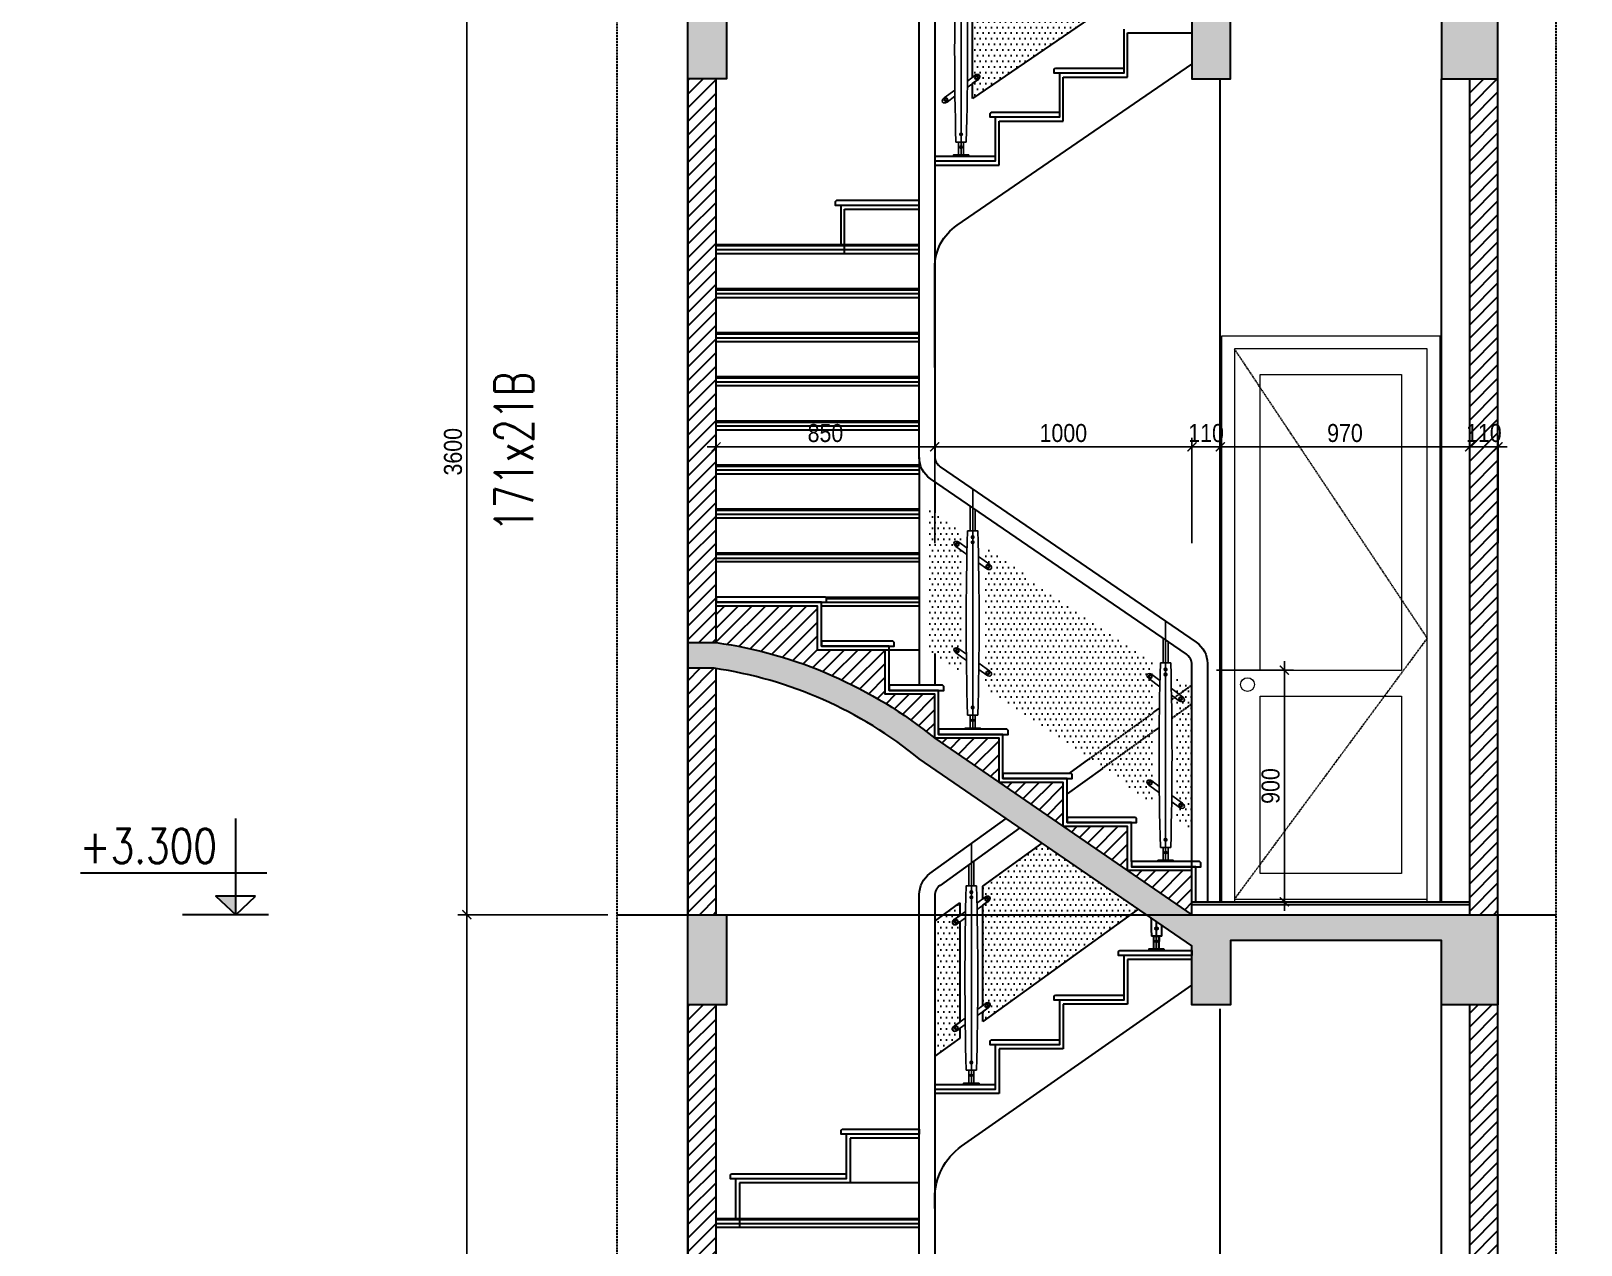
# Model space of a CAD drawing. Header units: millimetres. Extents: x -82962 to 19744, y -138000 to 4535.
# Drawn here: x 10101 to 16128, y -29694 to -24974 of the extents above; entities that cross this region are included whole.
import ezdxf

# ---------------------------------------------------------------- set-up
doc = ezdxf.new("R2010")
doc.units = ezdxf.units.MM
doc.header["$LTSCALE"] = 1000
doc.header["$MEASUREMENT"] = 0
doc.header["$PDMODE"] = 3
doc.linetypes.add('AI9-LType1', pattern=[2.49996, 1.562488, -0.312491, 0.312491, -0.312491])
doc.linetypes.add('HIDDEN', pattern=[0.375, 0.25, -0.125])
doc.layers.get('0').update_dxf_attribs({"lineweight": 30})
doc.layers.get('DEFPOINTS').update_dxf_attribs({"color": 4, "lineweight": 30})
doc.layers.add('CCA - DOOR', color=34, linetype='Continuous', lineweight=20)
doc.layers.add('THAY', color=4, linetype='Continuous', lineweight=30)
for name, color, linetype in [('DIM KT', 9, 'Continuous'), ('net-vatlieu', 250, 'Continuous'), ('tim', 14, 'AI9-LType1')]:
    doc.layers.add(name, color=color, linetype=linetype)
doc.styles.add('ARIAL', font='arial.ttf', dxfattribs={"width": 0.85})
doc.styles.add('ROMANO', font='ROMANS', dxfattribs={"width": 0.8, "bigfont": 'VNS'})
doc.styles.get("Standard").update_dxf_attribs({"font": 'romans.shx', "width": 0.7, "bigfont": 'bigfont.shx'})
doc.dimstyles.new('DIM 1-100', dxfattribs={"dimscale": 0, "dimtxt": 2, "dimasz": 1, "dimexe": 1, "dimexo": 1, "dimgap": 0.5, "dimtad": 1, "dimdec": 4, "dimrnd": 1, "dimdsep": 46, "dimtxsty": 'ARIAL', "dimblk1": 'ARCHTICK', "dimblk2": 'ARCHTICK', "dimsah": 1, "dimcen": 2, "dimdle": 1, "dimclrd": 9, "dimclre": 9, "dimclrt": 1, "dimadec": 0, "dimazin": 0, "dimtfac": 1, "dimtdec": 4, "dimtix": 1, "dimtmove": 2, "dimatfit": 3, "dimldrblk": 'DOT', "dimfxl": 1, "dimtvp": 1, "dimtolj": 1, "dimarcsym": 0})
pattern_1 = [(45, (116201.98, 75770.368), (-26.516504, 26.516504), [])]

# ---------------------------------------------------------------- blocks, each defined once
blk = doc.blocks.new('_ARCHTICK')
at = {"color": 0, "linetype": 'ByBlock', "const_width": 0.15}
blk.add_lwpolyline([(-0.5, -0.5), (0.5, 0.5)], dxfattribs=at)
blk = doc.blocks.new('*D207')
at = {"layer": 'DEFPOINTS', "color": 0, "ltscale": 0.2, "transparency": 16777216}
for p in [(11795.5, -28409.6), (12379.1, -28409.6), (12379.1, -31709.6)]:
    blk.add_point(p, dxfattribs=at)
at = {"layer": 'THAY', "color": 9, "lineweight": -2, "ltscale": 0.2, "transparency": 16777216}
for p, q in [((11795.5, -31744.6), (11795.5, -28374.6)), ((12344.1, -28409.6), (11760.5, -28409.6)), ((12344.1, -31709.6), (11760.5, -31709.6))]:
    blk.add_line(p, q, dxfattribs=at)
at = {"layer": 'THAY', "color": 9, "lineweight": -2, "ltscale": 0.2, "transparency": 16777216, "xscale": 35, "yscale": 35, "zscale": 35}
for p, rotation in [((11795.5, -28409.6), 90), ((11795.5, -31709.6), 270)]:
    blk.add_blockref('_ARCHTICK', p, dxfattribs=dict(at, rotation=rotation))
at = {"layer": 'THAY', "color": 1, "ltscale": 0.2, "transparency": 16777216, "insert": (11742.2, -30059.6), "char_height": 70, "attachment_point": 5, "rotation": 90, "style": 'ARIAL'}
blk.add_mtext('\\A1;3300', dxfattribs=at)
blk = doc.blocks.new('_DOT')
at = {"color": 0, "linetype": 'ByBlock', "ltscale": 10}
blk.add_line((-0.5, 0), (-1, 0), dxfattribs=at)
at = {"color": 0, "linetype": 'ByBlock', "ltscale": 10, "const_width": 0.5}
blk.add_lwpolyline([(-0.25, 0, 1), (0.25, 0, 1)], format="xyb", close=True, dxfattribs=at)
blk = doc.blocks.new('*D208')
at = {"layer": 'DEFPOINTS', "color": 0, "ltscale": 0.2, "transparency": 16777216}
for p in [(11795.5, -24809.6), (12379.1, -24809.6), (12379.1, -28409.6)]:
    blk.add_point(p, dxfattribs=at)
at = {"layer": 'THAY', "color": 9, "lineweight": -2, "ltscale": 0.2, "transparency": 16777216}
for p, q in [((12344.1, -24809.6), (11760.5, -24809.6)), ((11795.5, -28444.6), (11795.5, -24774.6)), ((12344.1, -28409.6), (11760.5, -28409.6))]:
    blk.add_line(p, q, dxfattribs=at)
at = {"layer": 'THAY', "color": 9, "lineweight": -2, "ltscale": 0.2, "transparency": 16777216, "xscale": 35, "yscale": 35, "zscale": 35}
for p, rotation in [((11795.5, -24809.6), 90), ((11795.5, -28409.6), 270)]:
    blk.add_blockref('_ARCHTICK', p, dxfattribs=dict(at, rotation=rotation))
at = {"layer": 'THAY', "color": 1, "ltscale": 0.2, "transparency": 16777216, "insert": (11742.2, -26609.6), "char_height": 70, "attachment_point": 5, "rotation": 90, "style": 'ARIAL'}
blk.add_mtext('\\A1;3600', dxfattribs=at)
blk = doc.blocks.new('DTP')
at = {"layer": 'CCA - DOOR', "ltscale": 0.2}
blk.add_line((-154206.6, -128371.1), (-153456.6, -128371.1), dxfattribs=at)
for points in [[(-153406.6, -126181.1), (-154256.6, -126181.1), (-154256.6, -128381.1), (-153406.6, -128381.1)], [(-153456.6, -126231.1), (-154206.6, -126231.1), (-154206.6, -128381.1), (-153456.6, -128381.1)], [(-154106.6, -126331.1), (-153556.6, -126331.1), (-153556.6, -127481.1), (-154106.6, -127481.1)], [(-154106.6, -127581.1), (-153556.6, -127581.1), (-153556.6, -128271.1), (-154106.6, -128271.1)]]:
    blk.add_lwpolyline(points, close=True, dxfattribs=at)
blk.add_circle((-154155.7, -127536.5), 26.9, dxfattribs=at)
at = {"layer": 'net-vatlieu', "linetype": 'HIDDEN', "ltscale": 0.01}
blk.add_lwpolyline([(-154206.6, -126231.1), (-153456.6, -127356.1), (-154206.6, -128371.1)], dxfattribs=at)
blk = doc.blocks.new('TRU 1 LAN CAN')
at = {"layer": 'DIM KT', "linetype": 'Continuous'}
for p, q in [((2647580.6, -230397.3), (2647580.6, -230300.8)), ((2647600.6, -230397.3), (2647600.6, -230315.3)), ((2647580.6, -231164.5), (2647580.6, -231114.5)), ((2647600.6, -231164.5), (2647600.6, -231114.5))]:
    blk.add_line(p, q, dxfattribs=at)
for points in [[(2647568.8, -230465.1), (2647536.8, -230442)], [(2647610.6, -230397.3), (2647610.6, -230397.3), (2647570.6, -230397.3)], [(2647568.3, -230489.5), (2647525.1, -230458.2)], [(2647656.9, -230528.9), (2647613, -230497.1)], [(2647645.2, -230545.1), (2647613.4, -230522.1)], [(2647566.4, -230902.1), (2647525.1, -230872.2)], [(2647566.1, -230877.2), (2647536.8, -230856)], [(2647656.9, -230942.9), (2647614.6, -230912.3)], [(2647645.2, -230959.1), (2647614.3, -230936.7)], [(2647570.6, -231114.5), (2647610.6, -231114.5)]]:
    blk.add_lwpolyline(points, dxfattribs=at)
for points in [[(2647590.6, -230417.3), (2647586.2, -230419.8), (2647586.2, -230424.8), (2647590.6, -230427.3), (2647594.9, -230424.8), (2647594.9, -230419.8)], [(2647590.6, -230437.3), (2647586.2, -230439.8), (2647586.2, -230444.8), (2647590.6, -230447.3), (2647594.9, -230444.8), (2647594.9, -230439.8)], [(2647590.6, -231079.5), (2647586.2, -231082), (2647586.2, -231087), (2647590.6, -231089.5), (2647594.9, -231087), (2647594.9, -231082)], [(2647560.6, -231164.5), (2647620.6, -231164.5), (2647620.6, -231169.5), (2647560.6, -231169.5)], [(2647580.6, -231134.5), (2647600.6, -231134.5), (2647600.6, -231114.5), (2647580.6, -231114.5)], [(2647590.6, -231129.5), (2647586.2, -231132), (2647586.2, -231137), (2647590.6, -231139.5), (2647594.9, -231137), (2647594.9, -231132)]]:
    blk.add_lwpolyline(points, close=True, dxfattribs=at)
for centre, radius in [((2647531, -230450.1), 7), ((2647531, -230450.1), 5), ((2647590.6, -230422.3), 5), ((2647590.6, -230442.3), 5), ((2647649.4, -230535.8), 7), ((2647649.4, -230535.8), 5), ((2647531, -230864.1), 7), ((2647531, -230864.1), 5), ((2647649.4, -230949.8), 7), ((2647649.4, -230949.8), 5), ((2647590.6, -231084.5), 5)]:
    blk.add_circle(centre, radius, dxfattribs=at)
for centre, start, end in [((2660430.4, -230755.9), 178.40252, 181.59748), ((2634750.7, -230755.9), 358.40252, 1.59748)]:
    blk.add_arc(centre, 12864.9, start, end, dxfattribs=at)
for centre in [(2647532.6, -230451.3), (2647532.6, -230865.3)]:
    blk.add_ellipse(centre, major_axis=(-13.4, 9.7), ratio=0.607458, start_param=-1.44319, end_param=1.44319, dxfattribs=at)
at = {"layer": 'DIM KT', "linetype": 'Continuous', "extrusion": (0, 0, -1)}
for centre in [(2647649.4, -230535.7), (2647649.4, -230949.8)]:
    blk.add_ellipse(centre, major_axis=(-13.4, 9.7), ratio=0.607458, start_param=1.698403, end_param=4.584783, dxfattribs=at)
at = {"layer": 'tim', "linetype": 'Continuous'}
blk.add_line((2647590.6, -231169.5), (2647590.6, -230234), dxfattribs=at)
blk = doc.blocks.new('*D380')
at = {"layer": 'DEFPOINTS', "color": 0, "ltscale": 0.2, "transparency": 16777216}
for p in [(13615, -26590.5), (12765, -26999.8), (13615, -26999.8)]:
    blk.add_point(p, dxfattribs=at)
at = {"layer": 'THAY', "color": 9, "lineweight": -2, "ltscale": 0.2, "transparency": 16777216}
for p, q in [((12765, -26964.8), (12765, -26555.5)), ((13615, -26964.8), (13615, -26555.5)), ((12730, -26590.5), (13650, -26590.5))]:
    blk.add_line(p, q, dxfattribs=at)
at = {"layer": 'THAY', "color": 9, "lineweight": -2, "ltscale": 0.2, "transparency": 16777216, "xscale": 35, "yscale": 35, "zscale": 35, "rotation": 180}
blk.add_blockref('_ARCHTICK', (12765, -26590.5), dxfattribs=at)
at = {"layer": 'THAY', "color": 9, "lineweight": -2, "ltscale": 0.2, "transparency": 16777216, "xscale": 35, "yscale": 35, "zscale": 35}
blk.add_blockref('_ARCHTICK', (13615, -26590.5), dxfattribs=at)
at = {"layer": 'THAY', "color": 1, "ltscale": 0.2, "transparency": 16777216, "insert": (13190, -26537.2), "char_height": 70, "attachment_point": 5, "style": 'ARIAL'}
blk.add_mtext('\\A1;850', dxfattribs=at)
blk = doc.blocks.new('*D381')
at = {"layer": 'DEFPOINTS', "color": 0, "ltscale": 0.2, "transparency": 16777216}
for p in [(14615, -26590.5), (13615, -26999.8), (14615, -26999.8)]:
    blk.add_point(p, dxfattribs=at)
at = {"layer": 'THAY', "color": 9, "lineweight": -2, "ltscale": 0.2, "transparency": 16777216}
for p, q in [((13615, -26964.8), (13615, -26555.5)), ((14615, -26964.8), (14615, -26555.5)), ((13580, -26590.5), (14650, -26590.5))]:
    blk.add_line(p, q, dxfattribs=at)
at = {"layer": 'THAY', "color": 9, "lineweight": -2, "ltscale": 0.2, "transparency": 16777216, "xscale": 35, "yscale": 35, "zscale": 35, "rotation": 180}
blk.add_blockref('_ARCHTICK', (13615, -26590.5), dxfattribs=at)
at = {"layer": 'THAY', "color": 9, "lineweight": -2, "ltscale": 0.2, "transparency": 16777216, "xscale": 35, "yscale": 35, "zscale": 35}
blk.add_blockref('_ARCHTICK', (14615, -26590.5), dxfattribs=at)
at = {"layer": 'THAY', "color": 1, "ltscale": 0.2, "transparency": 16777216, "insert": (14115, -26537.2), "char_height": 70, "attachment_point": 5, "style": 'ARIAL'}
blk.add_mtext('\\A1;1000', dxfattribs=at)
blk = doc.blocks.new('*D382')
at = {"layer": 'DEFPOINTS', "color": 0, "ltscale": 0.2, "transparency": 16777216}
for p in [(14725, -26590.5), (14615, -26999.8), (14725, -26999.8)]:
    blk.add_point(p, dxfattribs=at)
at = {"layer": 'THAY', "color": 9, "lineweight": -2, "ltscale": 0.2, "transparency": 16777216}
for p, q in [((14615, -26964.8), (14615, -26555.5)), ((14725, -26964.8), (14725, -26555.5)), ((14615, -26590.5), (14580, -26590.5)), ((14615, -26590.5), (14725, -26590.5)), ((14725, -26590.5), (14760, -26590.5))]:
    blk.add_line(p, q, dxfattribs=at)
at = {"layer": 'THAY', "color": 9, "lineweight": -2, "ltscale": 0.2, "transparency": 16777216, "xscale": 35, "yscale": 35, "zscale": 35}
blk.add_blockref('_ARCHTICK', (14615, -26590.5), dxfattribs=at)
at = {"layer": 'THAY', "color": 9, "lineweight": -2, "ltscale": 0.2, "transparency": 16777216, "xscale": 35, "yscale": 35, "zscale": 35, "rotation": 180}
blk.add_blockref('_ARCHTICK', (14725, -26590.5), dxfattribs=at)
at = {"layer": 'THAY', "color": 1, "ltscale": 0.2, "transparency": 16777216, "insert": (14670, -26537.2), "char_height": 70, "attachment_point": 5, "style": 'ARIAL'}
blk.add_mtext('\\A1;110', dxfattribs=at)
blk = doc.blocks.new('*D383')
at = {"layer": 'DEFPOINTS', "color": 0, "ltscale": 0.2, "transparency": 16777216}
for p in [(15695, -26590.5), (14725, -26999.8), (15695, -26999.8)]:
    blk.add_point(p, dxfattribs=at)
at = {"layer": 'THAY', "color": 9, "lineweight": -2, "ltscale": 0.2, "transparency": 16777216}
for p, q in [((14725, -26964.8), (14725, -26555.5)), ((15695, -26964.8), (15695, -26555.5)), ((14690, -26590.5), (15730, -26590.5))]:
    blk.add_line(p, q, dxfattribs=at)
at = {"layer": 'THAY', "color": 9, "lineweight": -2, "ltscale": 0.2, "transparency": 16777216, "xscale": 35, "yscale": 35, "zscale": 35, "rotation": 180}
blk.add_blockref('_ARCHTICK', (14725, -26590.5), dxfattribs=at)
at = {"layer": 'THAY', "color": 9, "lineweight": -2, "ltscale": 0.2, "transparency": 16777216, "xscale": 35, "yscale": 35, "zscale": 35}
blk.add_blockref('_ARCHTICK', (15695, -26590.5), dxfattribs=at)
at = {"layer": 'THAY', "color": 1, "ltscale": 0.2, "transparency": 16777216, "insert": (15210, -26537.2), "char_height": 70, "attachment_point": 5, "style": 'ARIAL'}
blk.add_mtext('\\A1;970', dxfattribs=at)
blk = doc.blocks.new('*D384')
at = {"layer": 'DEFPOINTS', "color": 0, "ltscale": 0.2, "transparency": 16777216}
for p in [(15805, -26590.5), (15695, -26999.8), (15805, -26999.8)]:
    blk.add_point(p, dxfattribs=at)
at = {"layer": 'THAY', "color": 9, "lineweight": -2, "ltscale": 0.2, "transparency": 16777216}
for p, q in [((15695, -26964.8), (15695, -26555.5)), ((15805, -26964.8), (15805, -26555.5)), ((15695, -26590.5), (15660, -26590.5)), ((15695, -26590.5), (15805, -26590.5)), ((15805, -26590.5), (15840, -26590.5))]:
    blk.add_line(p, q, dxfattribs=at)
at = {"layer": 'THAY', "color": 9, "lineweight": -2, "ltscale": 0.2, "transparency": 16777216, "xscale": 35, "yscale": 35, "zscale": 35}
blk.add_blockref('_ARCHTICK', (15695, -26590.5), dxfattribs=at)
at = {"layer": 'THAY', "color": 9, "lineweight": -2, "ltscale": 0.2, "transparency": 16777216, "xscale": 35, "yscale": 35, "zscale": 35, "rotation": 180}
blk.add_blockref('_ARCHTICK', (15805, -26590.5), dxfattribs=at)
at = {"layer": 'THAY', "color": 1, "ltscale": 0.2, "transparency": 16777216, "insert": (15750, -26537.2), "char_height": 70, "attachment_point": 5, "style": 'ARIAL'}
blk.add_mtext('\\A1;110', dxfattribs=at)
blk = doc.blocks.new('*D426')
at = {"layer": 'DEFPOINTS', "color": 0, "ltscale": 0.2, "transparency": 16777216}
for p in [(14675, -27459.2), (14675, -28359.6), (14974.4, -28359.6)]:
    blk.add_point(p, dxfattribs=at)
at = {"layer": 'THAY', "color": 9, "lineweight": -2, "ltscale": 0.2, "transparency": 16777216}
for p, q in [((14710, -27459.2), (15009.4, -27459.2)), ((14974.4, -27424.2), (14974.4, -28394.6)), ((14710, -28359.6), (15009.4, -28359.6))]:
    blk.add_line(p, q, dxfattribs=at)
at = {"layer": 'THAY', "color": 9, "lineweight": -2, "ltscale": 0.2, "transparency": 16777216, "xscale": 35, "yscale": 35, "zscale": 35}
for p, rotation in [((14974.4, -27459.2), 90), ((14974.4, -28359.6), 270)]:
    blk.add_blockref('_ARCHTICK', p, dxfattribs=dict(at, rotation=rotation))
at = {"layer": 'THAY', "color": 1, "ltscale": 0.2, "transparency": 16777216, "insert": (14921.1, -27909.4), "char_height": 70, "attachment_point": 5, "rotation": 90, "style": 'ARIAL'}
blk.add_mtext('\\A1;900', dxfattribs=at)

msp = doc.modelspace()

# ---------------------------------------------------------------- hatches: boundary and pattern name
at = {"layer": 'THAY', "ltscale": 0.2}
h = msp.add_hatch(color=256, dxfattribs=at)
h.paths.add_polyline_path([(15804.96084, -21859.63041), (15584.96084, -21859.63041), (15584.96084, -21609.63041), (14764.96084, -21609.63041), (14764.96084, -21859.63041), (14614.96084, -21859.63041), (14614.96084, -21509.63041), (15804.96084, -21509.63041)])
edge = h.paths.add_edge_path()
edge.add_line((14764.96084, -28509.63041), (15584.96084, -28509.63041))
edge.add_line((15584.96084, -28509.63041), (15584.96084, -28759.63041))
edge.add_line((15584.96084, -28759.63041), (15804.96084, -28759.63041))
edge.add_line((15804.96084, -28759.63041), (15804.96084, -28409.63041))
edge.add_line((15804.96084, -28409.63041), (14614.96084, -28409.63041))
edge.add_line((14614.96084, -28409.63041), (13614.96084, -27723.91612))
edge.add_arc((12523.05705, -29059.86822), 1725.40485, 50.740095684, 81.940512198)
edge.add_line((12764.96084, -27351.50513), (12654.96084, -27351.50513))
edge.add_line((12654.96084, -27351.50513), (12654.96084, -27451.50513))
edge.add_line((12654.96084, -27451.50513), (12757.81031, -27451.50513))
edge.add_arc((12523.05705, -29059.86822), 1625.40485, 50.593919947, 81.695867916, ccw=False)
edge.add_line((13554.88438, -27803.97281), (14583.96838, -28509.63041))
edge.add_line((14583.96838, -28509.63041), (14614.96084, -28530.88238))
edge.add_line((14614.96084, -28530.88238), (14614.96084, -28759.63041))
edge.add_line((14614.96084, -28759.63041), (14764.96084, -28759.63041))
edge.add_line((14764.96084, -28759.63041), (14764.96084, -28509.63041))
edge = h.paths.add_edge_path()
edge.add_line((14814.96084, -31709.63041), (13614.96084, -30841.20936))
edge.add_arc((12500.35347, -31986.30079), 1597.99373, 45.772891474, 80.500574575)
edge.add_line((12764.0827, -30410.21993), (12654.96084, -30410.21993))
edge.add_line((12654.96084, -30410.21993), (12654.96084, -30510.21993))
edge.add_line((12654.96084, -30510.21993), (12764.96084, -30511.70877))
edge.add_arc((12514.51267, -31964.13379), 1473.85981, 44.897039876, 80.216441148, ccw=False)
edge.add_line((13558.56003, -30923.83199), (14574.96084, -31659.38521))
edge.add_line((14574.96084, -31659.38521), (14574.96084, -31959.63041))
edge.add_line((14574.96084, -31959.63041), (14814.96084, -31959.63041))
edge.add_line((14814.96084, -31959.63041), (14814.96084, -31709.63041))
h.paths.add_polyline_path([(15804.96084, -31709.63041), (15584.96084, -31709.63041), (15584.96084, -31809.63041), (15804.96084, -31809.63041)])
h.paths.add_polyline_path([(12874.96084, -31709.63041), (12764.96084, -31709.63041), (12654.96084, -31709.63041), (12654.96084, -31809.63041), (12874.96084, -31809.63041)])
h.paths.add_polyline_path([(15804.96084, -24809.63041), (14439.69376, -24809.63041), (14614.96084, -24933.63438), (14614.96084, -25159.63041), (14764.96084, -25159.63041), (14764.96084, -24909.63041), (15584.96084, -24909.63041), (15584.96084, -25159.63041), (15804.96084, -25159.63041)])
h.paths.add_polyline_path([(12804.96084, -25159.63041), (12804.96084, -24809.63041), (12654.96084, -24809.63041), (12654.96084, -25159.63041)])
h.paths.add_polyline_path([(12804.96084, -28759.63041), (12804.96084, -28409.63041), (12654.96084, -28409.63041), (12654.96084, -28759.63041)], flags=17)
h.paths.add_polyline_path([(12804.96084, -21859.63041), (12804.96084, -21509.63041), (12654.96084, -21509.63041), (12654.96084, -21859.63041)])
h.paths.add_polyline_path([(15584.96084, -32147.14384), (15804.96084, -32147.14384), (15804.96084, -31809.63041), (15584.96084, -31809.63041)])
h.paths.add_polyline_path([(12654.96084, -32147.14384), (12874.96084, -32147.14384), (12874.96084, -31809.63041), (12654.96084, -31809.63041)])
h = msp.add_hatch(dxfattribs=at)
h.set_pattern_fill('DOTS', color=256, scale=350, style=0)
edge = h.paths.add_edge_path()
edge.add_line((14015.8072, -24515.1408), (13762.46084, -24688.86402))
edge.add_line((13762.46084, -24688.86402), (13762.46084, -24739.09771))
edge.add_line((13762.46084, -24739.09771), (13771.22372, -24732.75615))
edge.add_ellipse((13775.37533, -24742.0956), major_axis=(13.4455, 9.7303), ratio=0.6074577663, start_angle=277.311303987, end_angle=442.688696019, ccw=False)
edge.add_line((13782.94909, -24748.95848), (13762.46084, -24763.78551))
edge.add_line((13762.46084, -24763.78551), (13762.46084, -24809.63041))
edge.add_line((13762.46084, -24809.63041), (14383.77727, -24809.63041))
edge.add_line((14383.77727, -24809.63041), (14411.91825, -24790.33374))
edge.add_line((14411.91825, -24790.33374), (14015.8072, -24515.1408))
edge = h.paths.add_edge_path()
edge.add_line((14383.77727, -24809.63041), (13762.46084, -24809.63041))
edge.add_line((13762.46084, -24809.63041), (13762.46084, -25153.10663))
edge.add_line((13762.46084, -25153.10663), (13771.22372, -25146.76507))
edge.add_ellipse((13775.37533, -25156.10452), major_axis=(13.4455, 9.7303), ratio=0.6074577663, start_angle=277.311303987, end_angle=442.688696019, ccw=False)
edge.add_line((13782.94909, -25162.9674), (13762.46084, -25177.79443))
edge.add_line((13762.46084, -25177.79443), (13762.46084, -25235.67596))
edge.add_line((13762.46084, -25235.67596), (14383.77727, -24809.63041))
h = msp.add_hatch(dxfattribs=at)
h.set_pattern_fill('ANSI31', color=256, scale=300, style=0)
h.set_pattern_definition(pattern_1)
h.paths.add_polyline_path([(15804.96084, -25159.63041), (15694.96084, -25159.63041), (15694.96084, -28409.63041), (15804.96084, -28409.63041)])
h.paths.add_polyline_path([(10147.53642, -31543.0903), (10770.74029, -31543.0903), (10770.74029, -31342.15967), (10147.53642, -31342.15967)], flags=9)
h.paths.add_polyline_path([(15659.30858, -34672.89764), (15927.14858, -34672.89764), (15927.14858, -34284.09764), (15659.30858, -34284.09764)], flags=9)
h.paths.add_polyline_path([(12521.70033, -34672.89764), (12809.2889, -34672.89764), (12809.2889, -34284.09764), (12521.70033, -34284.09764)], flags=9)
h.paths.add_polyline_path([(2721.75588, -36237.97517), (5060.07248, -36237.97517), (5060.07248, -35942.84475), (2721.75588, -35942.84475)], flags=9)
h.paths.add_polyline_path([(2718.2118, -35936.37002), (5450.04557, -35936.37002), (5450.04557, -35588.16737), (2718.2118, -35588.16737)], flags=9)
h.paths.add_polyline_path([(2741.75686, -36959.22979), (3993.83616, -36959.22979), (3993.83616, -36772.68733), (2741.75686, -36772.68733)], flags=9)
h.paths.add_polyline_path([(2728.85315, -36737.84028), (5146.79299, -36737.84028), (5146.79299, -36473.70093), (2728.85315, -36473.70093)], flags=9)
h.paths.add_polyline_path([(7608.85276, -35835.44094), (8565.80164, -35835.44094), (8565.80164, -35533.27793), (7608.85276, -35533.27793)], flags=9)
h.paths.add_polyline_path([(12923.79904, -35840.58829), (13996.9148, -35840.58829), (13996.9148, -35607.41023), (12923.79904, -35607.41023)], flags=9)
h.paths.add_polyline_path([(16075.36631, -36733.88167), (17225.69488, -36733.88167), (17225.69488, -36345.25155), (16075.36631, -36345.25155)], flags=9)
h.paths.add_polyline_path([(16233.29512, -35857.98831), (16975.29306, -35857.98831), (16975.29306, -35589.79628), (16233.29512, -35589.79628)], flags=9)
h.paths.add_polyline_path([(11772.70005, -36811.43975), (15116.82283, -36811.43975), (15116.82283, -36111.16057), (11772.70005, -36111.16057)], flags=9)
h = msp.add_hatch(dxfattribs=at)
h.set_pattern_fill('ANSI31', color=256, scale=300, style=0)
h.set_pattern_definition([(45, (42541.38, 0), (-26.516504, 26.516504), [])])
h.paths.add_polyline_path([(12764.96084, -27452.56505, 0.0011118262), (12757.81031, -27451.50513), (12654.96084, -27451.50513), (12654.96084, -28409.63041), (12764.96084, -28409.63041)])
h.paths.add_polyline_path([(12764.96084, -25159.63041), (12654.96084, -25159.63041), (12654.96084, -27351.50513), (12764.96084, -27351.50513)])
h.paths.add_polyline_path([(14446.58533, -28202.4694), (14635.08533, -28202.4694), (14635.08533, -28044.9694), (14446.58533, -28044.9694)], flags=9)
h.paths.add_polyline_path([(14775.57056, -28275.13634), (14948.07056, -28275.13634), (14948.07056, -28117.63634), (14775.57056, -28117.63634)], flags=9)
h = msp.add_hatch(dxfattribs=at)
h.set_pattern_fill('DOTS', color=256, scale=350, style=0)
edge = h.paths.add_edge_path()
edge.add_line((14614.96084, -27590.21585), (14557.42106, -27631.65935))
edge.add_line((14557.42106, -27631.65935), (14557.42106, -27961.06656))
edge.add_line((14557.42106, -27961.06656), (14578.8239, -27976.55546))
edge.add_ellipse((14571.25013, -27983.41834), major_axis=(-13.4455, 9.7303), ratio=0.6074577663, start_angle=97.311303937, end_angle=262.688695971, ccw=False)
edge.add_line((14567.09852, -27992.75779), (14557.42106, -27985.75436))
edge.add_line((14557.42106, -27985.75436), (14557.42106, -28040.22011))
edge.add_line((14557.42106, -28040.22011), (14614.96084, -28079.67596))
edge.add_line((14614.96084, -28079.67596), (14614.96084, -27590.21585))
edge = h.paths.add_edge_path()
edge.add_line((14614.96084, -27532.86402), (14603.16029, -27524.77221))
edge.add_line((14603.16029, -27524.77221), (14564.80268, -27552.3996))
edge.add_line((14564.80268, -27552.3996), (14578.8239, -27562.54654))
edge.add_ellipse((14571.25013, -27569.40942), major_axis=(-13.4455, 9.7303), ratio=0.6074577663, start_angle=97.311303937, end_angle=262.688695971, ccw=False)
edge.add_line((14567.09852, -27578.74887), (14557.42106, -27571.74544))
edge.add_line((14557.42106, -27571.74544), (14557.42106, -27631.65935))
edge.add_line((14557.42106, -27631.65935), (14614.96084, -27590.21585))
edge.add_line((14614.96084, -27590.21585), (14614.96084, -27532.86402))
h.paths.add_polyline_path([(14603.16029, -27524.77221), (14557.42106, -27493.40817), (14557.42106, -27547.05764), (14564.80268, -27552.3996)])
edge = h.paths.add_edge_path()
edge.add_line((14467.46084, -27506.64265), (14446.97259, -27491.81563))
edge.add_ellipse((14454.54635, -27484.95274), major_axis=(-13.4455, 9.7303), ratio=0.6074577663, start_angle=-82.688696019, end_angle=82.688696013, ccw=False)
edge.add_line((14458.69796, -27475.61329), (14467.46084, -27481.95485))
edge.add_line((14467.46084, -27481.95485), (14467.46084, -27431.72116))
edge.add_line((14467.46084, -27431.72116), (13807.46084, -26979.14973))
edge.add_line((13807.46084, -26979.14973), (13807.46084, -27446.80964))
edge.add_line((13807.46084, -27446.80964), (13828.8239, -27462.26974))
edge.add_ellipse((13821.25013, -27469.13263), major_axis=(-13.4455, 9.7303), ratio=0.6074577663, start_angle=97.311303937, end_angle=262.688695971, ccw=False)
edge.add_line((13817.09852, -27478.47208), (13807.46084, -27471.49744))
edge.add_line((13807.46084, -27471.49744), (13807.46084, -27525.96167))
edge.add_line((13807.46084, -27525.96167), (14214.23947, -27804.89559))
edge.add_line((14214.23947, -27804.89559), (14467.46084, -27622.51085))
edge.add_line((14467.46084, -27622.51085), (14467.46084, -27506.64265))
h.paths.add_polyline_path([(13814.26428, -27055.13395, -1), (13828.26428, -27055.13395, -1)], flags=16)
h.paths.add_polyline_path([(13816.26428, -27055.13395, -1), (13826.26428, -27055.13395, -1)], flags=0)
h.paths.add_polyline_path([(14467.46084, -27696.45392), (14467.46084, -27622.51085), (14214.23947, -27804.89559), (14266.8316, -27840.95876)])
edge = h.paths.add_edge_path()
edge.add_line((14467.46084, -27696.45392), (14266.8316, -27840.95876))
edge.add_line((14266.8316, -27840.95876), (14467.46084, -27978.5331))
edge.add_line((14467.46084, -27978.5331), (14467.46084, -27920.65157))
edge.add_line((14467.46084, -27920.65157), (14446.97259, -27905.82455))
edge.add_ellipse((14454.54635, -27898.96166), major_axis=(-13.4455, 9.7303), ratio=0.6074577663, start_angle=-82.688696019, end_angle=82.688696013, ccw=False)
edge.add_line((14458.69796, -27889.62221), (14467.46084, -27895.96377))
edge.add_line((14467.46084, -27895.96377), (14467.46084, -27696.45392))
edge = h.paths.add_edge_path()
edge.add_line((13717.46084, -26992.35694), (13696.97259, -26977.52991))
edge.add_ellipse((13704.54635, -26970.66703), major_axis=(-13.4455, 9.7303), ratio=0.6074577663, start_angle=-82.688696019, end_angle=82.688696013, ccw=False)
edge.add_line((13708.69796, -26961.32758), (13717.46084, -26967.66914))
edge.add_line((13717.46084, -26967.66914), (13717.46084, -26917.43545))
edge.add_line((13717.46084, -26917.43545), (13587.38474, -26828.24041))
edge.add_line((13587.38474, -26828.24041), (13587.38474, -27375.05235))
edge.add_line((13587.38474, -27375.05235), (13717.46084, -27464.24739))
edge.add_line((13717.46084, -27464.24739), (13717.46084, -27406.36586))
edge.add_line((13717.46084, -27406.36586), (13696.97259, -27391.53883))
edge.add_ellipse((13704.54635, -27384.67595), major_axis=(-13.4455, 9.7303), ratio=0.6074577663, start_angle=-82.688696019, end_angle=82.688696013, ccw=False)
edge.add_line((13708.69796, -27375.3365), (13717.46084, -27381.67806))
edge.add_line((13717.46084, -27381.67806), (13717.46084, -26992.35694))
h = msp.add_hatch(dxfattribs=at)
h.set_pattern_fill('ANSI31', color=256, scale=300, style=0)
h.set_pattern_definition(pattern_1)
h.paths.add_polyline_path([(13422.40046, -27381.05898), (13159.6568, -27381.05898), (13159.6568, -27209.63041), (12764.96084, -27209.63041), (12764.96084, -27351.50513, -0.1369848121), (13614.96084, -27723.91612), (13614.96084, -27552.48755), (13422.40046, -27552.48755)])
h.paths.add_polyline_path([(13864.96084, -27723.91612), (13614.96084, -27723.91612), (13864.96084, -27895.3447)])
h.paths.add_polyline_path([(14114.96084, -27895.3447), (13864.96084, -27895.3447), (14114.96084, -28066.77327)])
h.paths.add_polyline_path([(14364.96084, -28066.77327), (14114.96084, -28066.77327), (14364.96084, -28238.20184)])
h.paths.add_polyline_path([(14614.96084, -28238.20184), (14364.96084, -28238.20184), (14614.96084, -28409.63041)])
h = msp.add_hatch(dxfattribs=at)
h.set_pattern_fill('DOTS', color=256, scale=350, style=0)
edge = h.paths.add_edge_path()
edge.add_line((13712.46084, -28437.93965), (13702.82316, -28444.91428))
edge.add_ellipse((13698.67155, -28435.57484), major_axis=(13.4455, 9.7303), ratio=0.6074577663, start_angle=97.311304029, end_angle=262.688696063, ccw=False)
edge.add_line((13691.09779, -28428.71195), (13712.46084, -28413.25184))
edge.add_line((13712.46084, -28413.25184), (13712.46084, -28363.87624))
edge.add_line((13712.46084, -28363.87624), (13614.96084, -28434.43545))
edge.add_line((13614.96084, -28434.43545), (13614.96084, -28960.16388))
edge.add_line((13614.96084, -28960.16388), (13712.46084, -28889.60466))
edge.add_line((13712.46084, -28889.60466), (13712.46084, -28851.94857))
edge.add_line((13712.46084, -28851.94857), (13702.82316, -28858.9232))
edge.add_ellipse((13698.67155, -28849.58376), major_axis=(13.4455, 9.7303), ratio=0.6074577663, start_angle=97.311304029, end_angle=262.688696063, ccw=False)
edge.add_line((13691.09779, -28842.72087), (13712.46084, -28827.26076))
edge.add_line((13712.46084, -28827.26076), (13712.46084, -28437.93965))
edge = h.paths.add_edge_path()
edge.add_line((13802.46084, -28762.12919), (13811.22372, -28755.78763))
edge.add_ellipse((13815.37533, -28765.12707), major_axis=(13.4455, 9.7303), ratio=0.6074577663, start_angle=277.311303987, end_angle=442.68869602, ccw=False)
edge.add_line((13822.94909, -28771.98996), (13802.46084, -28786.81699))
edge.add_line((13802.46084, -28786.81699), (13802.46084, -28824.47309))
edge.add_line((13802.46084, -28824.47309), (14406.07548, -28387.6467))
edge.add_line((14406.07548, -28387.6467), (14033.05931, -28131.86419))
edge.add_line((14033.05931, -28131.86419), (13802.46084, -28298.74466))
edge.add_line((13802.46084, -28298.74466), (13802.46084, -28348.12027))
edge.add_line((13802.46084, -28348.12027), (13811.22372, -28341.77871))
edge.add_ellipse((13815.37533, -28351.11815), major_axis=(13.4455, 9.7303), ratio=0.6074577663, start_angle=277.311303987, end_angle=442.688696019, ccw=False)
edge.add_line((13822.94909, -28357.98104), (13802.46084, -28372.80807))
edge.add_line((13802.46084, -28372.80807), (13802.46084, -28762.12919))
h = msp.add_hatch(dxfattribs=at)
h.set_pattern_fill('ANSI31', color=256, scale=300, style=0)
h.set_pattern_definition([(45, (12654.96, -30410.22), (-26.5165, 26.5165), [])])
h.paths.add_polyline_path([(12764.96084, -28759.63041), (12654.96084, -28759.63041), (12654.96084, -30410.21993), (12764.96084, -30410.21993)])
h = msp.add_hatch(dxfattribs=at)
h.set_pattern_fill('ANSI31', color=256, scale=300, style=0)
h.set_pattern_definition([(45, (15694.96, -31709.63), (-26.5165, 26.5165), [])])
h.paths.add_polyline_path([(15694.96084, -31709.63041), (15804.96084, -31709.63041), (15804.96084, -28759.63041), (15694.96084, -28759.63041)])

# ---------------------------------------------------------------- linework, layer by layer
at = {"layer": 'THAY', "ltscale": 0.5}
for p, q in [((12654.96084, -31978.9856), (12654.96084, -20298.46984)), ((15804.96084, -31978.9856), (15804.96084, -20298.46984))]:
    msp.add_line(p, q, dxfattribs=at)
at = {"layer": 'THAY'}
for p, q in [((13762.46084, -25153.10663), (13762.46084, -24763.78551)), ((14411.91825, -24790.33374), (13762.46084, -25235.67596)), ((13771.22372, -25146.76507), (13762.46084, -25153.10663)), ((13762.46084, -25177.79443), (13782.94909, -25162.9674)), ((13762.46084, -25235.67596), (13762.46084, -25177.79443)), ((12764.96084, -25803.20184), (13556.25505, -25803.20184)), ((12764.96084, -25808.20184), (13556.25505, -25808.20184)), ((12764.96084, -25823.20184), (13556.25505, -25823.20184)), ((12764.96084, -25974.63041), (13556.25505, -25974.63041)), ((12764.96084, -25979.63041), (13556.25505, -25979.63041)), ((12764.96084, -25994.63041), (13556.25505, -25994.63041)), ((12764.96084, -26146.05898), (13556.25505, -26146.05898)), ((12764.96084, -26151.05898), (13556.25505, -26151.05898)), ((12764.96084, -26166.05898), (13556.25505, -26166.05898)), ((12764.96084, -26317.48755), (13556.25505, -26317.48755)), ((12764.96084, -26322.48755), (13556.25505, -26322.48755)), ((12764.96084, -26337.48755), (13556.25505, -26337.48755)), ((12764.96084, -26488.91612), (13556.25505, -26488.91612)), ((12764.96084, -26493.91612), (13556.25505, -26493.91612)), ((12764.96084, -26508.91612), (13556.25505, -26508.91612)), ((12764.96084, -26660.3447), (13556.25505, -26660.3447)), ((12764.96084, -26665.3447), (13556.25505, -26665.3447)), ((12764.96084, -26680.3447), (13556.25505, -26680.3447)), ((12764.96084, -26831.77327), (13556.25505, -26831.77327)), ((12764.96084, -26836.77327), (13556.25505, -26836.77327)), ((12764.96084, -26851.77327), (13556.25505, -26851.77327)), ((12764.96084, -27003.20184), (13556.25505, -27003.20184)), ((12764.96084, -27008.20184), (13556.25505, -27008.20184)), ((12764.96084, -27023.20184), (13556.25505, -27023.20184)), ((13189.6568, -27174.63041), (13554.96084, -27174.63041)), ((13194.6568, -27179.63041), (13554.96084, -27179.63041)), ((13194.6568, -27194.63041), (13554.96084, -27194.63041)), ((13554.96084, -27381.05898), (13422.40046, -27381.05898)), ((13802.46084, -28298.74466), (14033.05931, -28131.86419)), ((13802.46084, -28348.12027), (13802.46084, -28298.74466)), ((13614.96084, -28434.43545), (13712.46084, -28363.87624)), ((13712.46084, -28363.87624), (13712.46084, -28413.25184)), ((13811.22372, -28341.77871), (13802.46084, -28348.12027)), ((13802.46084, -28372.80807), (13822.94909, -28357.98104)), ((13802.46084, -28762.12919), (13802.46084, -28372.80807)), ((13712.46084, -28413.25184), (13691.09779, -28428.71195)), ((13702.82316, -28444.91428), (13712.46084, -28437.93965)), ((13712.46084, -28437.93965), (13712.46084, -28827.26076)), ((14406.07548, -28387.6467), (13802.46084, -28824.47309)), ((13811.22372, -28755.78763), (13802.46084, -28762.12919)), ((13802.46084, -28786.81699), (13822.94909, -28771.98996)), ((13802.46084, -28824.47309), (13802.46084, -28786.81699)), ((14724.96084, -30570.81462), (14724.96084, -28775.48762)), ((13712.46084, -28827.26076), (13691.09779, -28842.72087)), ((13702.82316, -28858.9232), (13712.46084, -28851.94857)), ((13712.46084, -28851.94857), (13712.46084, -28889.60466)), ((13712.46084, -28889.60466), (13614.96084, -28960.16388)), ((12764.96084, -29590.41988), (13556.25505, -29590.41988)), ((12764.96084, -29595.41988), (13556.25505, -29595.41988)), ((12764.96084, -29610.41988), (13556.25505, -29610.41988))]:
    msp.add_line(p, q, dxfattribs=at)
at = {"layer": 'THAY', "linetype": 'Continuous'}
for p, q in [((12654.96084, -25159.63041), (12654.96084, -28409.63041)), ((12764.96084, -27351.50513), (12764.96084, -25159.63041)), ((15694.96084, -28409.63041), (15694.96084, -25159.63041)), ((15804.96084, -28409.63041), (15804.96084, -25159.63041)), ((12764.96084, -28409.63041), (12764.96084, -27452.56505)), ((14477.46084, -28548.31462), (14477.46084, -28436.59667)), ((14467.46084, -28543.31462), (14467.46084, -28493.31462)), ((14487.46084, -28543.31462), (14487.46084, -28493.31462)), ((12654.96084, -28759.63041), (12654.96084, -31809.63041)), ((12764.96084, -30410.35956), (12764.96084, -28759.63041)), ((15694.96084, -31709.63041), (15694.96084, -28759.63041)), ((15804.96084, -31809.63041), (15804.96084, -28759.63041))]:
    msp.add_line(p, q, dxfattribs=at)
at = {"layer": 'THAY', "ltscale": 0.2}
for p, q in [((14724.96084, -28359.63041), (14724.96084, -25159.63041)), ((15584.96084, -28359.63041), (15584.96084, -25159.63041)), ((15584.96084, -31659.63041), (15584.96084, -28759.63041)), ((13614.96084, -29235.0442), (13614.96084, -29294.23173))]:
    msp.add_line(p, q, dxfattribs=at)
at = {"layer": 'THAY', "linetype": 'HIDDEN', "ltscale": 0.01}
for p, q in [((13264.4811, -25666.77327), (13554.96084, -25666.77327)), ((13264.4811, -25838.20184), (13264.4811, -25666.77327)), ((12764.96084, -25838.20184), (13554.96084, -25838.20184)), ((12764.96084, -26009.63041), (13554.96084, -26009.63041)), ((12764.96084, -26181.05898), (13554.96084, -26181.05898)), ((12764.96084, -26352.48755), (13554.96084, -26352.48755)), ((12764.96084, -26523.91612), (13554.96084, -26523.91612)), ((12764.96084, -26695.3447), (13554.96084, -26695.3447)), ((12764.96084, -26866.77327), (13554.96084, -26866.77327)), ((13554.96084, -27038.20184), (12764.96084, -27038.20184)), ((13554.96084, -27209.63041), (13174.6568, -27209.63041)), ((13554.96084, -29278.05146), (13285.56778, -29278.05146)), ((13554.96084, -29451.73567), (12855.57567, -29451.73567)), ((13556.25505, -29625.41988), (12764.96084, -29625.41988))]:
    msp.add_line(p, q, dxfattribs=at)
at = {"layer": 'THAY', "color": 142}
for p, q in [((10897.59146, -28409.63041), (10897.59146, -28035.08977)), ((11018.12338, -28248.12989), (10293.37955, -28248.12989)), ((11024.5347, -28409.63041), (10690.55942, -28409.63041))]:
    msp.add_line(p, q, dxfattribs=at)
at = {"layer": 'THAY', "linetype": 'HIDDEN', "ltscale": 0.03}
msp.add_lwpolyline([(12379.12939, -32147.14384), (16031.24834, -32147.14384), (16031.24834, -20298.46984), (12379.12939, -20298.46984)], close=True, dxfattribs=at)
at = {"layer": 'THAY', "ltscale": 0.2}
for points in [[(12654.96084, -23914.65246), (12761.97219, -23914.65246, -0.1409144419), (13557.35932, -24196.64017), (14614.96084, -24931.39491), (14614.96084, -25159.63041), (14764.96084, -25159.63041), (14764.96084, -24909.63041), (15584.96084, -24909.63041), (15584.96084, -25159.63041), (15804.96084, -25159.63041), (15804.96084, -24809.63041)], [(12654.96084, -27351.50513), (12764.96084, -27351.50513, -0.1369848121), (13614.96084, -27723.91612), (14614.96084, -28409.63041), (15804.96084, -28409.63041)], [(15804.96084, -28409.63041), (15804.96084, -28759.63041), (15584.96084, -28759.63041), (15584.96084, -28509.63041), (14764.96084, -28509.63041), (14764.96084, -28759.63041), (14614.96084, -28759.63041), (14614.96084, -28530.88238), (13554.88438, -27803.97281, 0.1365471255), (12757.81031, -27451.50513), (12654.96084, -27451.50513)]]:
    msp.add_lwpolyline(points, format="xyb", dxfattribs=at)
at = {"layer": 'THAY'}
for points in [[(13554.96084, -25786.21398), (13554.96084, -24690.58652, -0.2472944463), (13598.40801, -24608.11363), (13875.82126, -24417.88741)], [(13928.52228, -24454.50075), (13636.68442, -24654.61813, 0.2472944463), (13614.96084, -24695.85457), (13614.96084, -25893.38633)], [(13614.96084, -26281.66924), (13614.96084, -25893.38633, -0.2472944463), (13701.85517, -25728.44056), (14614.96084, -25102.31095)], [(14614.96084, -28359.63041), (14614.96084, -27437.95232, 0.2472944463), (14593.23726, -27396.71588), (13598.40801, -26714.54725, -0.2472944463), (13554.96084, -26632.07436), (13554.96084, -25753.14658)], [(13614.96084, -25808.33107), (13614.96084, -26626.80631, 0.2472944463), (13636.68442, -26668.04275), (14631.51368, -27350.21138, -0.2472944463), (14674.96084, -27432.68426), (14674.96084, -28359.63041)], [(13554.96084, -28356.18534), (13554.96084, -28330.95902, -0.2411698524), (13596.51658, -28249.81552), (13893.31822, -28036.04173)], [(13945.91035, -28072.1049), (13635.73871, -28295.50854, 0.2411698524), (13614.96084, -28336.08029), (13614.96084, -28356.18534)], [(14754.96084, -31500.9462), (14754.96084, -30692.12384, 0.2405741429), (14734.27427, -30651.61801), (13596.33397, -29828.10858, -0.2405741429), (13554.96084, -29747.09691), (13554.96084, -28330.95902)], [(13614.96084, -28336.08029), (13614.96084, -29741.98985, 0.2405741429), (13635.64741, -29782.49569), (14773.58771, -30606.00512, -0.2405741429), (14814.96084, -30687.01678), (14814.96084, -31535.9462)], [(13614.96084, -29551.4475), (13614.96084, -29512.4634, -0.2411698524), (13718.85018, -29309.60464), (14614.96084, -28683.31462)]]:
    msp.add_lwpolyline(points, format="xyb", dxfattribs=at)
at = {"layer": 'THAY', "ltscale": 0.2}
for points in [[(12654.96084, -24809.63041), (12804.96084, -24809.63041), (12804.96084, -25159.63041), (12654.96084, -25159.63041)], [(13189.6568, -27174.63041), (12764.96084, -27174.63041), (12764.96084, -27194.63041), (13194.6568, -27194.63041), (13194.6568, -27179.63041)], [(13452.40046, -27346.05898), (13174.6568, -27346.05898), (13174.6568, -27366.05898), (13457.40046, -27366.05898), (13457.40046, -27351.05898)], [(13644.96084, -27517.48755), (13437.40046, -27517.48755), (13437.40046, -27537.48755), (13649.96084, -27537.48755), (13649.96084, -27522.48755)], [(13894.96084, -27688.91612), (13629.96084, -27688.91612), (13629.96084, -27708.91612), (13899.96084, -27708.91612), (13899.96084, -27693.91612)], [(14144.96084, -27860.3447), (13879.96084, -27860.3447), (13879.96084, -27880.3447), (14149.96084, -27880.3447), (14149.96084, -27865.3447)], [(14394.96084, -28031.77327), (14129.96084, -28031.77327), (14129.96084, -28051.77327), (14399.96084, -28051.77327), (14399.96084, -28036.77327)], [(14644.96084, -28203.20184), (14379.96084, -28203.20184), (14379.96084, -28223.20184), (14649.96084, -28223.20184), (14649.96084, -28208.20184)], [(12654.96084, -28409.63041), (12804.96084, -28409.63041), (12804.96084, -28759.63041), (12654.96084, -28759.63041)]]:
    msp.add_lwpolyline(points, close=True, dxfattribs=at)
at = {"layer": 'THAY'}
for points in [[(14349.96084, -24966.05898), (14349.96084, -25119.74319)], [(14099.96084, -25137.48755), (14099.96084, -25291.17176)], [(13849.96084, -25308.91612), (13849.96084, -25462.60033)], [(13614.96084, -25460.3447), (13849.96084, -25460.3447), (13849.96084, -25480.3447), (13614.96084, -25480.3447)], [(13554.96084, -25651.77327), (13229.4811, -25651.77327), (13229.4811, -25636.77327), (13234.4811, -25631.77327), (13554.96084, -25631.77327)], [(13249.4811, -25651.77327), (13249.4811, -25803.20184)], [(13554.96084, -26632.07436), (13554.96084, -25803.20184)], [(13614.96084, -25893.38633), (13614.96084, -26626.80631)], [(13554.96084, -26632.07436), (13554.96084, -27517.48755)], [(13614.96084, -26725.89776), (13614.96084, -26847.14973)], [(13614.96084, -27393.96167), (13614.96084, -27517.48755)], [(14467.46084, -27622.51085), (14488.75376, -27607.17445)], [(14487.91281, -27681.72322), (14467.46084, -27696.45392)], [(14266.8316, -27840.95876), (14129.96084, -27939.54104)], [(14137.25443, -27860.3447), (14214.23947, -27804.89559)], [(13614.96084, -28434.43545), (13614.96084, -29191.20936)], [(14349.96084, -28568.31462), (14349.96084, -28721.99883)], [(14099.96084, -28741.99883), (14099.96084, -28895.68304)], [(13849.96084, -28915.68304), (13849.96084, -29069.36725)], [(13614.96084, -29069.36725), (13849.96084, -29069.36725), (13849.96084, -29089.36725), (13614.96084, -29089.36725)], [(13270.56778, -29263.05146), (13270.56778, -29416.73567)], [(12840.57567, -29436.73567), (12840.57567, -29590.41988)]]:
    msp.add_lwpolyline(points, dxfattribs=at)
at = {"layer": 'THAY', "linetype": 'HIDDEN', "ltscale": 0.01}
for points in [[(14364.96084, -25152.48755), (14364.96084, -24981.05898), (14614.96084, -24981.05898)], [(14114.96084, -25323.91612), (14114.96084, -25152.48755), (14364.96084, -25152.48755)], [(13864.96084, -25495.3447), (13864.96084, -25323.91612), (14114.96084, -25323.91612)], [(13614.96084, -25495.3447), (13864.96084, -25495.3447)], [(14535.64472, -27573.40086), (14614.96084, -27516.27277)], [(14614.96084, -27590.21585), (14536.66658, -27646.60793)], [(14214.23947, -27804.89559), (14467.46084, -27622.51085)], [(14467.46084, -27696.45392), (14266.8316, -27840.95876)], [(14614.96084, -28583.31462), (14364.96084, -28583.31462), (14364.96084, -28756.99883)], [(14364.96084, -28756.99883), (14114.96084, -28756.99883), (14114.96084, -28930.68304)], [(14114.96084, -28930.68304), (13864.96084, -28930.68304), (13864.96084, -29104.36725)], [(13864.96084, -29104.36725), (13614.96084, -29104.36725), (13614.96084, -29278.05146)], [(13554.96084, -29278.05146), (13285.56778, -29278.05146), (13285.56778, -29451.73567)], [(13285.56778, -29451.73567), (12855.57567, -29451.73567)], [(12855.57567, -29451.73567), (12855.57567, -29625.41988)]]:
    msp.add_lwpolyline(points, dxfattribs=at)
at = {"layer": 'THAY'}
for points in [[(14084.96084, -25117.48755), (14349.96084, -25117.48755), (14349.96084, -25137.48755), (14079.96084, -25137.48755), (14079.96084, -25122.48755)], [(13834.96084, -25288.91612), (14099.96084, -25288.91612), (14099.96084, -25308.91612), (13829.96084, -25308.91612), (13829.96084, -25293.91612)], [(14334.96084, -28548.31462), (14614.96084, -28548.31462), (14614.96084, -28568.31462), (14329.96084, -28568.31462), (14329.96084, -28553.31462)], [(14084.96084, -28721.99883), (14349.96084, -28721.99883), (14349.96084, -28741.99883), (14079.96084, -28741.99883), (14079.96084, -28726.99883)], [(13834.96084, -28895.68304), (14099.96084, -28895.68304), (14099.96084, -28915.68304), (13829.96084, -28915.68304), (13829.96084, -28900.68304)], [(13255.56778, -29243.05146), (13554.96084, -29243.05146), (13554.96084, -29263.05146), (13250.56778, -29263.05146), (13250.56778, -29248.05146)], [(12825.57567, -29416.73567), (13270.56778, -29416.73567), (13270.56778, -29436.73567), (12820.57567, -29436.73567), (12820.57567, -29421.73567)]]:
    msp.add_lwpolyline(points, close=True, dxfattribs=at)
at = {"layer": 'THAY', "ltscale": 0.2}
for points in [[(13174.6568, -27366.05898), (13174.6568, -27194.63041), (12764.96084, -27194.63041)], [(13437.40046, -27537.48755), (13437.40046, -27366.05898), (13174.6568, -27366.05898)], [(13629.96084, -27708.91612), (13629.96084, -27537.48755), (13437.40046, -27537.48755)], [(13879.96084, -27880.3447), (13879.96084, -27708.91612), (13629.96084, -27708.91612)], [(14129.96084, -28051.77327), (14129.96084, -27880.3447), (13879.96084, -27880.3447)], [(14379.96084, -28203.20184), (14379.96084, -28051.77327), (14129.96084, -28051.77327)], [(14629.96084, -28359.63041), (14629.96084, -28223.20184), (14379.96084, -28223.20184)]]:
    msp.add_lwpolyline(points, dxfattribs=at)
at = {"layer": 'THAY', "linetype": 'Continuous'}
for points in [[(13614.96084, -27723.91612), (13614.96084, -27552.48755), (13422.40046, -27552.48755), (13422.40046, -27381.05898), (13159.6568, -27381.05898), (13159.6568, -27209.63041), (12764.96084, -27209.63041)], [(13864.96084, -27895.3447), (13864.96084, -27723.91612), (13614.96084, -27723.91612)], [(14114.96084, -28066.77327), (14114.96084, -27895.3447), (13864.96084, -27895.3447)], [(14364.96084, -28238.20184), (14364.96084, -28066.77327), (14114.96084, -28066.77327)], [(14614.96084, -28409.63041), (14614.96084, -28238.20184), (14364.96084, -28238.20184)], [(14497.46084, -28493.31462), (14457.46084, -28493.31462)]]:
    msp.add_lwpolyline(points, dxfattribs=at)
at = {"layer": 'THAY', "color": 142}
msp.add_lwpolyline([(10974.19281, -28337.60854), (10819.48379, -28337.60854), (10897.59146, -28409.63041)], close=True, dxfattribs=at)
at = {"layer": 'THAY', "ltscale": 0.5}
for points in [[(14614.96084, -28359.63041), (15694.96084, -28359.63041)], [(14614.96084, -28369.63041), (15694.96084, -28369.63041)]]:
    msp.add_lwpolyline(points, dxfattribs=at)
at = {"layer": 'THAY', "ltscale": 0.01}
msp.add_lwpolyline([(12379.12939, -28409.63041), (16031.24834, -28409.63041)], dxfattribs=at)
at = {"layer": 'THAY', "linetype": 'Continuous'}
for points in [[(14487.46084, -28513.31462), (14467.46084, -28513.31462), (14467.46084, -28493.31462), (14487.46084, -28493.31462)], [(14477.46084, -28458.31462), (14481.79097, -28460.81462), (14481.79097, -28465.81462), (14477.46084, -28468.31462), (14473.13071, -28465.81462), (14473.13071, -28460.81462)], [(14507.46084, -28543.31462), (14447.46084, -28543.31462), (14447.46084, -28548.31462), (14507.46084, -28548.31462)], [(14477.46084, -28508.31462), (14481.79097, -28510.81462), (14481.79097, -28515.81462), (14477.46084, -28518.31462), (14473.13071, -28515.81462), (14473.13071, -28510.81462)]]:
    msp.add_lwpolyline(points, close=True, dxfattribs=at)
msp.add_circle((14477.46084, -28463.31462), 5, dxfattribs=at)
for centre, start, end in [((27317.31756, -28134.67334), 181.27819941, 181.59747556), ((1637.60413, -28134.67334), 358.40252444, 358.590727468)]:
    msp.add_arc(centre, 12864.85671, start, end, dxfattribs=at)
at = {"layer": 'THAY'}
for centre, start_param, end_param in [((13775.37533, -25156.10452), 4.8399953076, 7.7263753069), ((13815.37533, -28351.11815), 4.8399953076, 7.7263753069), ((13698.67155, -28435.57484), 1.6984026547, 4.5847826541), ((13815.37533, -28765.12707), 4.8399953076, 7.7263753069), ((13698.67155, -28849.58376), 1.6984026547, 4.5847826541)]:
    msp.add_ellipse(centre, major_axis=(13.4455, 9.7303), ratio=0.6074577663, start_param=start_param, end_param=end_param, dxfattribs=at)
at = {"layer": 'THAY', "color": 142}
msp.add_solid([(10897.59146, -28337.60854), (10819.48379, -28337.60854), (10897.59146, -28409.63041), (10819.48379, -28337.60854)], dxfattribs=at)

# ---------------------------------------------------------------- block references
at = {"layer": 'THAY', "linetype": 'Continuous', "xscale": -1}
for p in [(2661308.02226, 205709.19451), (2661348.02226, 202100.17195)]:
    msp.add_blockref('TRU 1 LAN CAN', p, dxfattribs=at)
at = {"layer": 'THAY'}
msp.add_blockref('DTP', (168986.5317, 100021.47725), dxfattribs=at)
at = {"layer": 'THAY', "linetype": 'Continuous'}
for p in [(-2633828.10058, 203480.62308), (-2633078.10058, 202966.33737)]:
    msp.add_blockref('TRU 1 LAN CAN', p, dxfattribs=at)

# ---------------------------------------------------------------- texts
at = {"layer": 'THAY', "color": 2, "style": 'ROMANO', "width": 0.8}
msp.add_text('+3.300', height=133.95375, dxfattribs=at).set_placement((10291.35456, -28209.60186))
at = {"layer": 'THAY', "ltscale": 0.2, "insert": (11978.84622, -26609.63041), "char_height": 150, "attachment_point": 5, "rotation": 90}
msp.add_mtext('\\A1;171x21B', dxfattribs=at)

# ---------------------------------------------------------------- dimensions: what is measured, and where the dimension line sits
at = {"layer": 'THAY', "ltscale": 0.2}
for base, p1, p2, picture, middle in [((11795.47979, -24809.63041), (12379.12939, -28409.63041), (12379.12939, -24809.63041), '*D208', (11742.21581, -26609.63041)), ((14974.38809, -28359.63041), (14674.96084, -27459.17089), (14674.96084, -28359.63041), '*D426', (14921.14798, -27909.40065)), ((11795.47979, -28409.63041), (12379.12939, -31709.63041), (12379.12939, -28409.63041), '*D207', (11742.21581, -30059.63041))]:
    dim = msp.add_linear_dim(base=base, p1=p1, p2=p2, angle=90, dimstyle='DIM 1-100', override={"dimscale": 35}, dxfattribs=at)
    dim.commit()
    dim.dimension.update_dxf_attribs({"geometry": picture, "text_midpoint": middle})
for base, p1, p2, picture, middle in [((13614.96084, -26590.46167), (12764.96084, -26999.76532), (13614.96084, -26999.76532), '*D380', (13189.96084, -26537.22156)), ((14614.96084, -26590.46167), (13614.96084, -26999.76532), (14614.96084, -26999.76532), '*D381', (14114.96084, -26537.22156)), ((14724.96084, -26590.46167), (14614.96084, -26999.76532), (14724.96084, -26999.76532), '*D382', (14669.96084, -26537.22156)), ((15694.96084, -26590.46167), (14724.96084, -26999.76532), (15694.96084, -26999.76532), '*D383', (15209.96084, -26537.22156)), ((15804.96084, -26590.46167), (15694.96084, -26999.76532), (15804.96084, -26999.76532), '*D384', (15749.96084, -26537.22156))]:
    dim = msp.add_linear_dim(base=base, p1=p1, p2=p2, dimstyle='DIM 1-100', override={"dimscale": 35}, dxfattribs=at)
    dim.commit()
    dim.dimension.update_dxf_attribs({"geometry": picture, "text_midpoint": middle})

doc.saveas('drawing.dxf')
